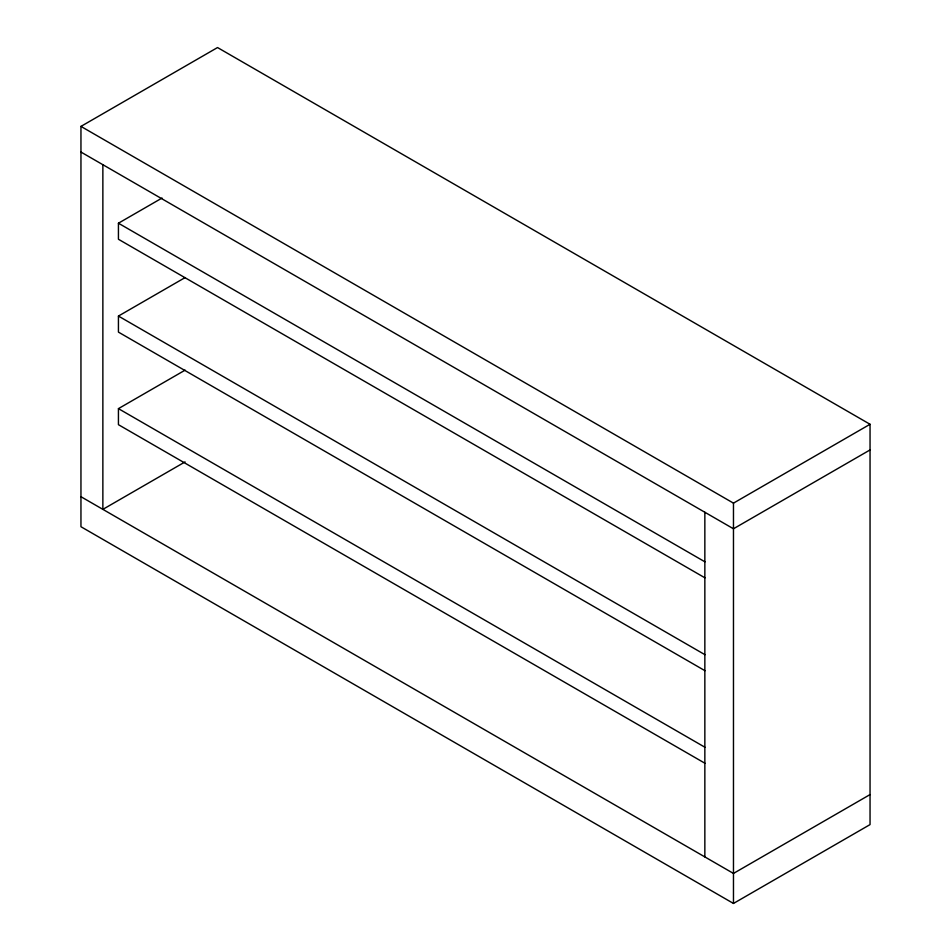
<?xml version="1.0" encoding="UTF-8"?>
<svg xmlns="http://www.w3.org/2000/svg" width="951" height="951" viewBox="0 0 951 951"><rect width="100%" height="100%" fill="white"/><g stroke="black" fill="none" stroke-linecap="round" stroke-linejoin="round"><path stroke-width="1.43" d="M80.954 126.4L217.529 47.55L870.046 424.277L870.046 824.6L733.471 903.45L80.954 526.723L80.954 126.4L733.471 503.138L870.046 424.277M704.976 577.851L118.435 239.26L118.435 223.212L162.039 198.046M704.976 670.705L118.435 332.113L118.435 316.065L185.124 277.573M704.976 763.273L118.435 424.681L118.435 408.633L185.124 370.129M185.065 461.913L102.863 509.367L102.863 164.713M870.046 449.93L733.471 528.78L80.954 152.053M870.046 794.584L733.471 873.434L80.954 496.707M118.435 223.212L704.976 561.851M118.435 316.065L704.976 654.704M118.435 408.633L704.976 747.272M733.471 503.138L733.471 903.45M704.846 512.256L704.846 856.91"/></g></svg>
